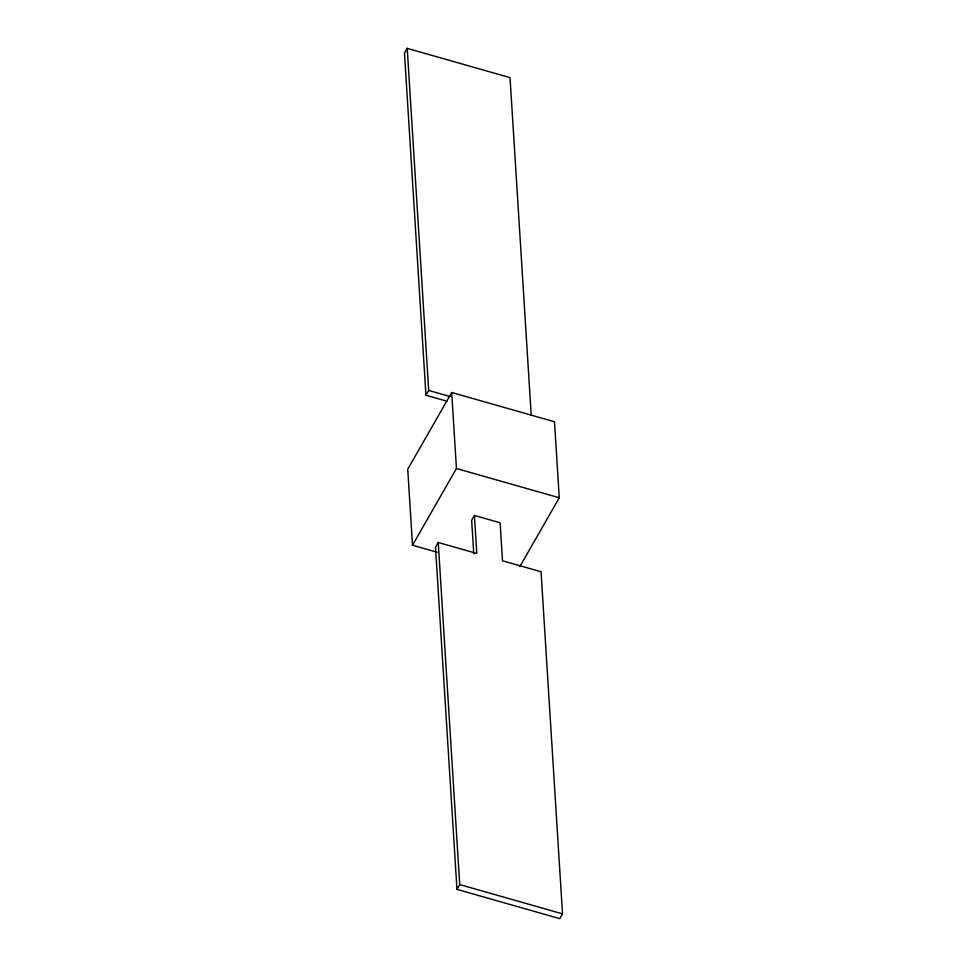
<?xml version="1.0" encoding="UTF-8"?>
<svg xmlns="http://www.w3.org/2000/svg" width="967" height="967" viewBox="0 0 967 967"><rect width="100%" height="100%" fill="white"/><g stroke="black" fill="none" stroke-linecap="round" stroke-linejoin="round"><path stroke-width="1.45" d="M531.221 415.194L510.032 77.626L407.216 48.35L404.472 53.149L425.951 395.237L447.37 401.341M425.951 395.237L428.695 390.45L407.216 48.35M519.787 566.71L559.264 497.775L554.49 421.757L451.686 392.493L407.736 469.225L412.51 545.243L437.12 552.254M412.51 545.243L456.448 468.512L451.686 392.493M474.41 515.459L476.791 553.462L438.244 542.487L435.501 547.286L456.968 889.374L559.784 918.65L562.528 913.851L541.049 571.763L502.502 560.787L500.108 522.772L474.41 515.459L471.666 520.246L473.77 553.873M456.968 889.374L459.724 884.587L438.244 542.487M428.695 390.45L450.114 396.543M456.448 468.512L559.264 497.775M459.724 884.587L562.528 913.851"/></g></svg>
